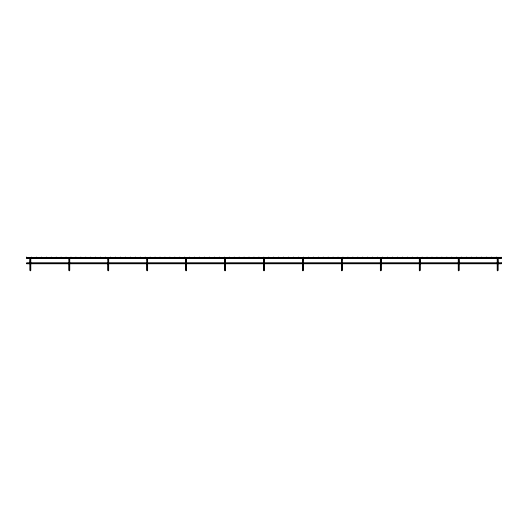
<?xml version="1.0" encoding="UTF-8"?>
<svg xmlns="http://www.w3.org/2000/svg" width="528" height="528" viewBox="0 0 528 528"><rect width="100%" height="100%" fill="white"/><g stroke="black" fill="none" stroke-linecap="round" stroke-linejoin="round"><path stroke-width="0.79" d="M30.802 263.3L29.878 263.3M69.749 263.3L68.818 263.3M108.689 263.3L107.765 263.3M147.635 263.3L146.705 263.3M186.575 263.3L185.651 263.3M225.522 263.3L224.591 263.3M264.462 263.3L263.538 263.3M303.409 263.3L302.478 263.3M342.349 263.3L341.425 263.3M381.295 263.3L380.365 263.3M420.235 263.3L419.311 263.3M459.182 263.3L458.251 263.3M498.122 263.3L497.198 263.3M30.34 258.43L30.802 258.047L30.34 257.664L29.878 258.047L30.34 258.43L30.01 263.142M69.287 258.43L69.749 258.047L69.287 257.664L68.818 258.047L69.287 258.43L69.61 263.142M108.227 258.43L108.689 258.047L108.227 257.664L107.765 258.047L108.227 258.43L108.557 263.142M147.173 258.43L147.635 258.047L147.173 257.664L146.705 258.047L147.173 258.43L147.497 263.142M186.113 258.43L186.575 258.047L186.113 257.664L185.651 258.047L186.113 258.43L185.783 263.142M225.06 258.43L225.522 258.047L225.06 257.664L224.591 258.047L225.06 258.43L224.73 263.142M264 258.43L264.462 258.047L264 257.664L263.538 258.047L264 258.43L263.67 263.142M302.94 258.43L303.409 258.047L302.94 257.664L302.478 258.047L302.94 258.43L302.617 263.142M341.887 258.43L342.349 258.047L341.887 257.664L341.425 258.047L341.887 258.43L341.557 263.142M380.827 258.43L381.295 258.047L380.827 257.664L380.365 258.047L380.827 258.43L381.157 263.142M419.773 258.43L420.235 258.047L419.773 257.664L419.311 258.047L419.773 258.43L420.103 263.142M458.713 258.43L459.182 258.047L458.713 257.664L458.251 258.047L458.713 258.43L459.043 263.142M497.66 258.43L498.122 258.047L497.66 257.664L497.198 258.047L497.66 258.43L497.99 263.142M26.631 258.047L501.369 258.047M26.631 263.3L501.369 263.3M498.122 258.826L498.122 270.409M497.66 263.531L497.66 270.877M497.198 258.826L497.198 270.409M459.182 258.826L459.182 270.409M458.713 263.531L458.713 270.877M458.251 258.826L458.251 270.409M420.235 258.826L420.235 270.409M419.773 263.531L419.773 270.877M419.311 258.826L419.311 270.409M381.295 258.826L381.295 270.409M380.827 263.531L380.827 270.877M380.365 258.826L380.365 270.409M342.349 258.826L342.349 270.409M341.887 263.531L341.887 270.877M341.425 258.826L341.425 270.409M303.409 258.826L303.409 270.409M302.94 263.531L302.94 270.877M302.478 258.826L302.478 270.409M264.462 258.826L264.462 270.409M264 263.531L264 270.877M263.538 258.826L263.538 270.409M225.522 258.826L225.522 270.409M225.06 263.531L225.06 270.877M224.591 258.826L224.591 270.409M186.575 258.826L186.575 270.409M186.113 263.531L186.113 270.877M185.651 258.826L185.651 270.409M147.635 258.826L147.635 270.409M147.173 263.531L147.173 270.877M146.705 258.826L146.705 270.409M108.689 258.826L108.689 270.409M108.227 263.531L108.227 270.877M107.765 258.826L107.765 270.409M69.749 258.826L69.749 270.409M69.287 263.531L69.287 270.877M68.818 258.826L68.818 270.409M30.802 258.826L30.802 270.409M30.34 263.531L30.34 270.877M29.878 258.826L29.878 270.409M26.466 257.189L26.631 257.585L501.6 257.354L501.138 257.354L501.369 258.509L26.631 258.509L26.862 257.354L26.466 257.189M31.416 257.189L31.739 257.519L31.416 257.189M36.359 257.189L36.683 257.519L36.359 257.189M41.303 257.189L41.633 257.519L41.303 257.189M46.246 257.189L46.576 257.519L46.246 257.189M51.196 257.189L51.52 257.519L51.196 257.189M56.14 257.189L56.47 257.519L56.14 257.189M61.083 257.189L61.413 257.519L61.083 257.189M66.026 257.189L66.356 257.519L66.026 257.189M70.976 257.189L71.3 257.519L70.976 257.189M75.92 257.189L76.25 257.519L75.92 257.189M80.863 257.189L81.193 257.519L80.863 257.189M85.813 257.189L86.137 257.519L85.813 257.189M90.757 257.189L91.08 257.519L90.757 257.189M95.7 257.189L96.03 257.519L95.7 257.189M100.643 257.189L100.973 257.519L100.643 257.189M105.593 257.189L105.917 257.519L105.593 257.189M110.537 257.189L110.867 257.519L110.537 257.189M115.48 257.189L115.81 257.519L115.48 257.189M120.424 257.189L120.754 257.519L120.424 257.189M125.374 257.189L125.697 257.519L125.374 257.189M130.317 257.189L130.647 257.519L130.317 257.189M135.26 257.189L135.59 257.519L135.26 257.189M140.204 257.189L140.534 257.519L140.204 257.189M145.154 257.189L145.477 257.519L145.154 257.189M150.097 257.189L150.427 257.519L150.097 257.189M155.041 257.189L155.371 257.519L155.041 257.189M159.991 257.189L160.314 257.519L159.991 257.189M164.934 257.189L165.257 257.519L164.934 257.189M169.877 257.189L170.207 257.519L169.877 257.189M174.821 257.189L175.151 257.519L174.821 257.189M179.771 257.189L180.094 257.519L179.771 257.189M184.714 257.189L185.044 257.519L184.714 257.189M189.658 257.189L189.988 257.519L189.658 257.189M194.601 257.189L194.931 257.519L194.601 257.189M199.551 257.189L199.874 257.519L199.551 257.189M204.494 257.189L204.824 257.519L204.494 257.189M209.438 257.189L209.768 257.519L209.438 257.189M214.381 257.189L214.711 257.519L214.381 257.189M219.331 257.189L219.655 257.519L219.331 257.189M224.275 257.189L224.605 257.519L224.275 257.189M229.218 257.189L229.548 257.519L229.218 257.189M234.168 257.189L234.491 257.519L234.168 257.189M239.111 257.189L239.435 257.519L239.111 257.189M244.055 257.189L244.385 257.519L244.055 257.189M248.998 257.189L249.328 257.519L248.998 257.189M253.948 257.189L254.272 257.519L253.948 257.189M258.892 257.189L259.222 257.519L258.892 257.189M263.835 257.189L264.165 257.519L263.835 257.189M268.778 257.189L269.108 257.519L268.778 257.189M273.728 257.189L274.052 257.519L273.728 257.189M278.672 257.189L279.002 257.519L278.672 257.189M283.615 257.189L283.945 257.519L283.615 257.189M288.565 257.189L288.889 257.519L288.565 257.189M293.509 257.189L293.832 257.519L293.509 257.189M298.452 257.189L298.782 257.519L298.452 257.189M303.395 257.189L303.725 257.519L303.395 257.189M308.345 257.189L308.669 257.519L308.345 257.189M313.289 257.189L313.619 257.519L313.289 257.189M318.232 257.189L318.562 257.519L318.232 257.189M323.176 257.189L323.506 257.519L323.176 257.189M328.126 257.189L328.449 257.519L328.126 257.189M333.069 257.189L333.399 257.519L333.069 257.189M338.012 257.189L338.342 257.519L338.012 257.189M342.956 257.189L343.286 257.519L342.956 257.189M347.906 257.189L348.229 257.519L347.906 257.189M352.849 257.189L353.179 257.519L352.849 257.189M357.793 257.189L358.123 257.519L357.793 257.189M362.743 257.189L363.066 257.519L362.743 257.189M367.686 257.189L368.009 257.519L367.686 257.189M372.629 257.189L372.959 257.519L372.629 257.189M377.573 257.189L377.903 257.519L377.573 257.189M382.523 257.189L382.846 257.519L382.523 257.189M387.466 257.189L387.796 257.519L387.466 257.189M392.41 257.189L392.74 257.519L392.41 257.189M397.353 257.189L397.683 257.519L397.353 257.189M402.303 257.189L402.626 257.519L402.303 257.189M407.246 257.189L407.576 257.519L407.246 257.189M412.19 257.189L412.52 257.519L412.19 257.189M417.133 257.189L417.463 257.519L417.133 257.189M422.083 257.189L422.407 257.519L422.083 257.189M427.027 257.189L427.357 257.519L427.027 257.189M431.97 257.189L432.3 257.519L431.97 257.189M436.92 257.189L437.243 257.519L436.92 257.189M441.863 257.189L442.187 257.519L441.863 257.189M446.807 257.189L447.137 257.519L446.807 257.189M451.75 257.189L452.08 257.519L451.75 257.189M456.7 257.189L457.024 257.519L456.7 257.189M461.644 257.189L461.974 257.519L461.644 257.189M466.587 257.189L466.917 257.519L466.587 257.189M471.53 257.189L471.86 257.519L471.53 257.189M476.48 257.189L476.804 257.519L476.48 257.189M481.424 257.189L481.754 257.519L481.424 257.189M486.367 257.189L486.697 257.519L486.367 257.189M491.317 257.189L491.641 257.519L491.317 257.189M496.261 257.189L496.584 257.519L496.261 257.189M501.369 262.838L26.631 262.838L26.631 263.769L501.369 263.769L501.369 262.838"/></g></svg>
